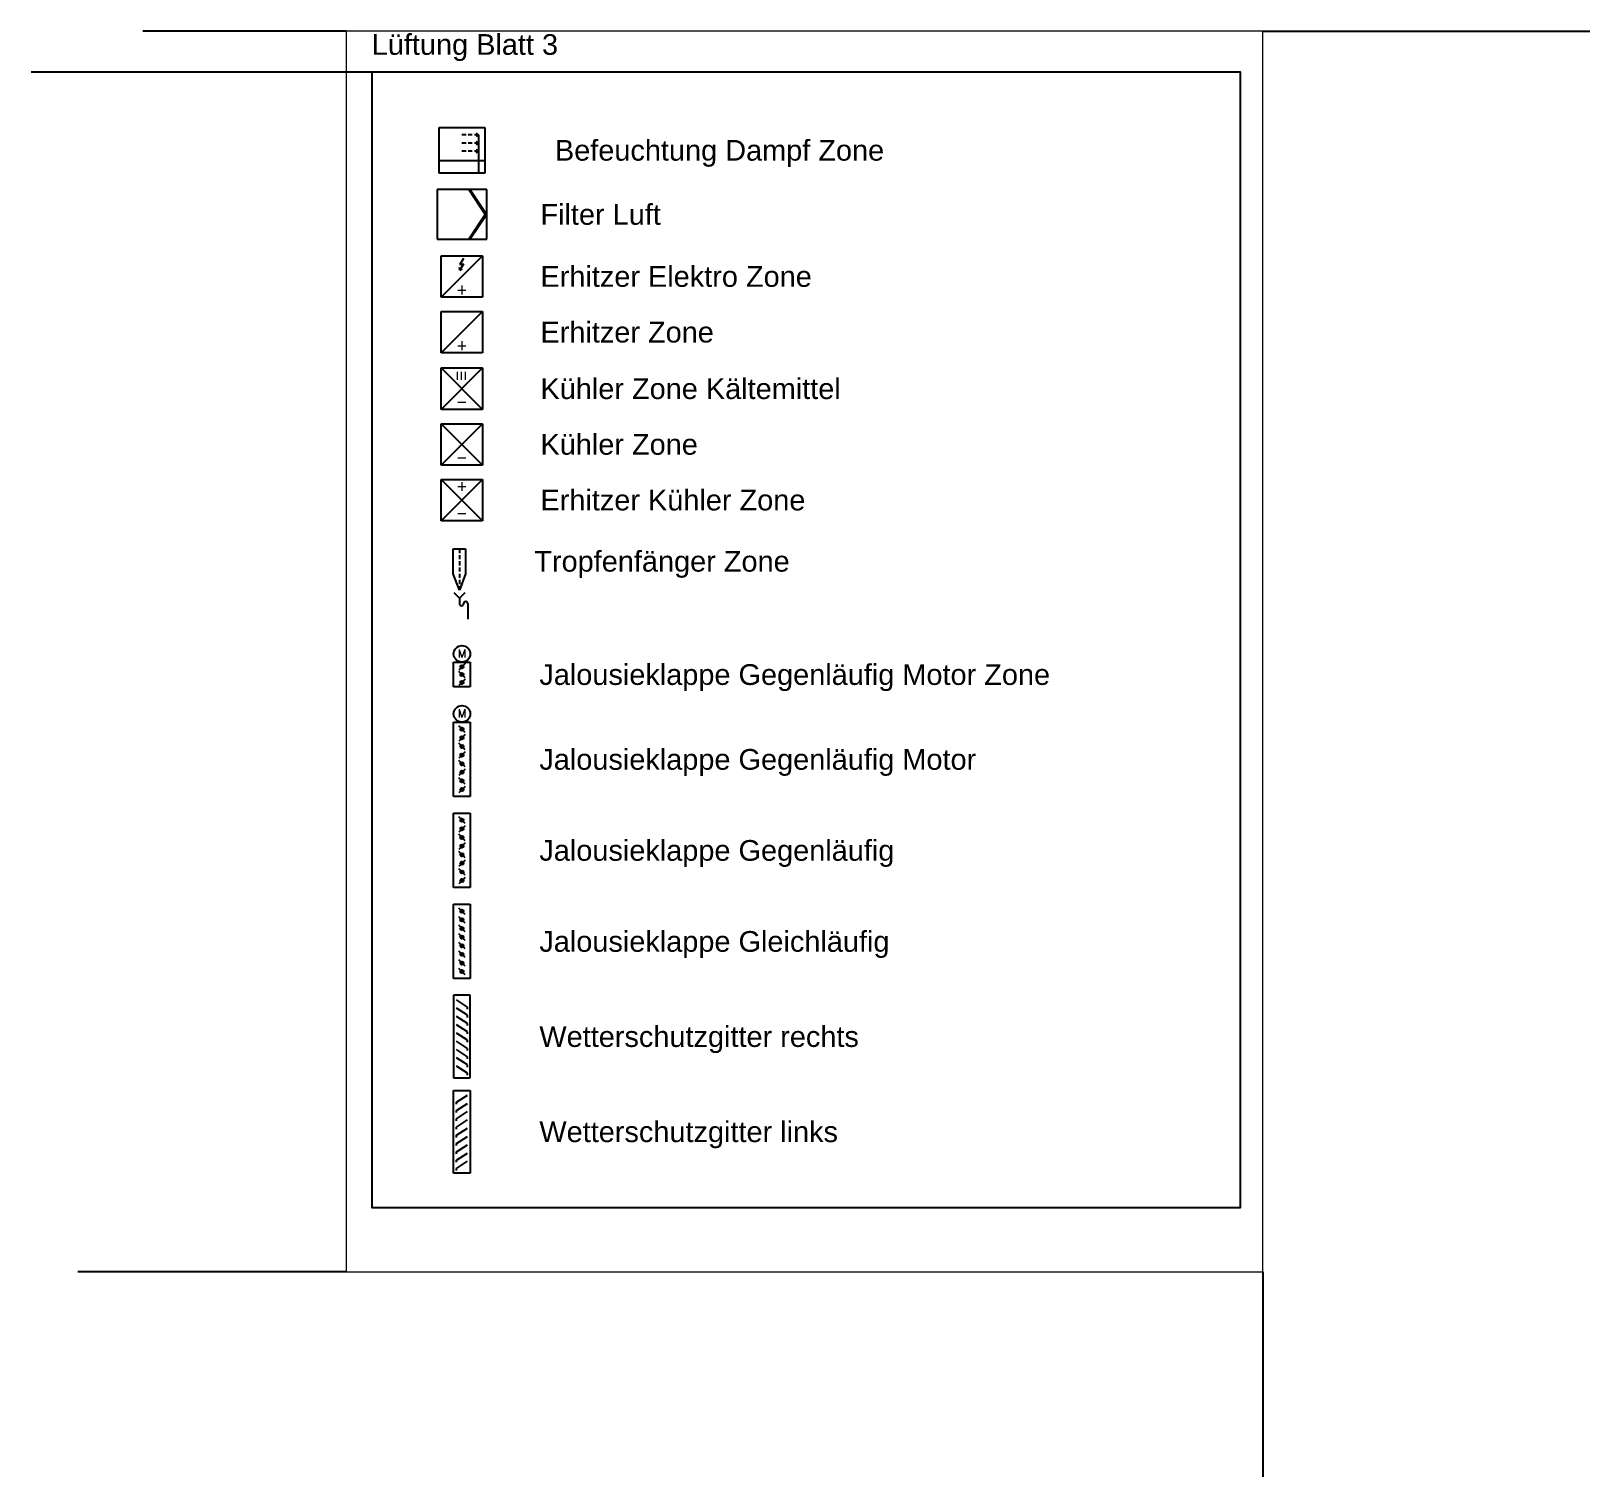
# Paper-space layout 'Blatt 3' of a CAD drawing. Header units: millimetres. Extents: x 837 to 1194, y 48 to 379.
# The model-space entities are those that its viewports show. They can reach past a viewport. Long polylines and large blocks are cut down to what shows.
import ezdxf
from ezdxf.enums import TextEntityAlignment as Align

# ---------------------------------------------------------------- set-up
doc = ezdxf.new("R2010")
doc.units = ezdxf.units.MM
doc.layers.add('Z_Format', color=7, linetype='Continuous', plot=False)
doc.styles.add('Romans', font='Romans.shx')
doc.styles.get("Standard").update_dxf_attribs({"font": 'arial.ttf'})

# ---------------------------------------------------------------- blocks, each defined once
blk = doc.blocks.new('Filter Luft')
for p, q in [((300, 300), (-300, 300)), ((-300, 300), (-300, -300)), ((82, 300), (282, 0)), ((100, 300), (300, 0)), ((300, -300), (300, 300)), ((282, 0), (82, -300)), ((300, 0), (100, -300)), ((-300, -300), (300, -300))]:
    blk.add_line(p, q)
blk = doc.blocks.new('Kühler Zone Kältemittel')
for p, q in [((-250, 250), (250, 250)), ((-250, -250), (-250, 250)), ((250, 250), (-250, -250)), ((250, -250), (-250, 250)), ((250, 250), (250, -250)), ((250, -250), (-250, -250))]:
    blk.add_line(p, q)
at = {"style": 'Romans'}
for p in [(-50, 157), (0, 157), (50, 157)]:
    blk.add_text('-', height=125, rotation=270, dxfattribs=at).set_placement(p, align=Align.MIDDLE_CENTER)
blk.add_text('-', height=125, dxfattribs=at).set_placement((0, -155), align=Align.MIDDLE_CENTER)
blk = doc.blocks.new('Kühler Zone')
for p, q in [((-250, 250), (250, 250)), ((-250, -250), (-250, 250)), ((250, 250), (-250, -250)), ((250, -250), (-250, 250)), ((250, 250), (250, -250)), ((250, -250), (-250, -250))]:
    blk.add_line(p, q)
at = {"style": 'Romans'}
blk.add_text('-', height=125, dxfattribs=at).set_placement((0, -155), align=Align.MIDDLE_CENTER)
blk = doc.blocks.new('Jalousieklappe Gegenläufig')
for points in [[(0, 345, 1), (0, 385, 1)], [(0, 241, 1), (0, 281, 1)], [(0, 136, 1), (0, 176, 1)], [(0, 32, 1), (0, 72, 1)], [(0, -72, 1), (0, -32, 1)], [(0, -176, 1), (0, -136, 1)], [(0, -281, 1), (0, -241, 1)], [(20, -365, 1), (-20, -365, 1)]]:
    blk.add_hatch(color=256).paths.add_polyline_path(points)
for p, q in [((-100, 450), (100, 450)), ((-100, -450), (-100, 450)), ((39, 326), (-39, 404)), ((100, 450), (100, -450)), ((39, 299), (-39, 222)), ((39, 117), (-39, 195)), ((39, 91), (-39, 13)), ((39, -91), (-39, -13)), ((39, -117), (-39, -195)), ((39, -299), (-39, -222)), ((39, -326), (-39, -404)), ((100, -450), (-100, -450))]:
    blk.add_line(p, q)
for centre in [(0, 365), (0, 261), (0, 156), (0, 52), (0, -52), (0, -156), (0, -261), (0, -365)]:
    blk.add_circle(centre, 20)
blk = doc.blocks.new('Jalousieklappe Gleichläufig')
for points in [[(0, 345, 1), (0, 385, 1)], [(0, 241, 1), (0, 281, 1)], [(0, 136, 1), (0, 176, 1)], [(0, 32, 1), (0, 72, 1)], [(0, -72, 1), (0, -32, 1)], [(0, -176, 1), (0, -136, 1)], [(0, -281, 1), (0, -241, 1)], [(20, -365, 1), (-20, -365, 1)]]:
    blk.add_hatch(color=256).paths.add_polyline_path(points)
for p, q in [((-100, 450), (100, 450)), ((-100, -450), (-100, 450)), ((39, 326), (-39, 404)), ((100, 450), (100, -450)), ((39, 222), (-39, 299)), ((39, 117), (-39, 195)), ((39, 13), (-39, 91)), ((39, -91), (-39, -13)), ((39, -195), (-39, -117)), ((39, -299), (-39, -222)), ((39, -404), (-39, -326)), ((100, -450), (-100, -450))]:
    blk.add_line(p, q)
for centre in [(0, 365), (0, 261), (0, 156), (0, 52), (0, -52), (0, -156), (0, -261), (0, -365)]:
    blk.add_circle(centre, 20)
blk = doc.blocks.new('Wetterschutzgitter rechts')
for p, q in [((200, 500), (0, 500)), ((0, 500), (0, -500)), ((167, 357), (33, 443)), ((200, -500), (200, 500)), ((167, 257), (33, 343)), ((167, 157), (33, 243)), ((167, 332), (167, 357)), ((167, 232), (167, 257)), ((167, 57), (33, 143)), ((167, -43), (33, 43)), ((167, 132), (167, 157)), ((167, 32), (167, 57)), ((167, -143), (33, -57)), ((167, -243), (33, -157)), ((167, -68), (167, -43)), ((167, -168), (167, -143)), ((167, -343), (33, -257)), ((167, -443), (33, -357)), ((167, -268), (167, -243)), ((167, -368), (167, -343)), ((0, -500), (200, -500)), ((167, -468), (167, -443))]:
    blk.add_line(p, q)
blk = doc.blocks.new('Wetterschutzgitter links')
for p, q in [((-200, 500), (0, 500)), ((-200, -500), (-200, 500)), ((-167, 357), (-33, 443)), ((0, 500), (0, -500)), ((-167, 332), (-167, 357)), ((-167, 257), (-33, 343)), ((-167, 232), (-167, 257)), ((-167, 157), (-33, 243)), ((-167, 132), (-167, 157)), ((-167, 57), (-33, 143)), ((-167, 32), (-167, 57)), ((-167, -43), (-33, 43)), ((-167, -68), (-167, -43)), ((-167, -143), (-33, -57)), ((-167, -168), (-167, -143)), ((-167, -243), (-33, -157)), ((-167, -268), (-167, -243)), ((-167, -343), (-33, -257)), ((-167, -368), (-167, -343)), ((-167, -443), (-33, -357)), ((0, -500), (-200, -500)), ((-167, -468), (-167, -443))]:
    blk.add_line(p, q)
blk = doc.blocks.new('Erhitzer Zone')
for p, q in [((-250, 250), (250, 250)), ((-250, -250), (-250, 250)), ((250, 250), (-250, -250)), ((250, 250), (250, -250)), ((250, -250), (-250, -250))]:
    blk.add_line(p, q)
at = {"style": 'Romans'}
blk.add_text('+', height=125, dxfattribs=at).set_placement((0, -155), align=Align.MIDDLE_CENTER)
blk = doc.blocks.new('Erhitzer Elektro Zone')
for p, q in [((-250, 250), (250, 250)), ((-250, -250), (-250, 250)), ((250, 250), (-250, -250)), ((21, 219), (-24, 143)), ((250, 250), (250, -250)), ((-25, 78), (-29, 107)), ((19, 154), (-25, 78)), ((-25, 78), (3, 91)), ((-24, 143), (19, 154)), ((250, -250), (-250, -250))]:
    blk.add_line(p, q)
at = {"style": 'Romans'}
blk.add_text('+', height=125, dxfattribs=at).set_placement((0, -155), align=Align.MIDDLE_CENTER)
blk = doc.blocks.new('Jalousieklappe Gegenläufig Motor')
for points in [[(0, 345, 1), (0, 385, 1)], [(0, 241, 1), (0, 281, 1)], [(0, 136, 1), (0, 176, 1)], [(0, 32, 1), (0, 72, 1)], [(0, -72, 1), (0, -32, 1)], [(0, -176, 1), (0, -136, 1)], [(0, -281, 1), (0, -241, 1)], [(20, -365, 1), (-20, -365, 1)]]:
    blk.add_hatch(color=256).paths.add_polyline_path(points)
for p, q in [((-100, 450), (100, 450)), ((-100, -450), (-100, 450)), ((39, 326), (-39, 404)), ((100, 450), (100, -450)), ((39, 299), (-39, 222)), ((39, 117), (-39, 195)), ((39, 91), (-39, 13)), ((39, -91), (-39, -13)), ((39, -117), (-39, -195)), ((39, -299), (-39, -222)), ((39, -326), (-39, -404)), ((100, -450), (-100, -450))]:
    blk.add_line(p, q)
for centre, radius in [((0, 550), 100), ((0, 365), 20), ((0, 261), 20), ((0, 156), 20), ((0, 52), 20), ((0, -52), 20), ((0, -156), 20), ((0, -261), 20), ((0, -365), 20)]:
    blk.add_circle(centre, radius)
at = {"color": 240, "style": 'Romans'}
blk.add_text('M', height=100, dxfattribs=at).set_placement((0, 505), align=Align.CENTER)
blk = doc.blocks.new('Befeuchtung Dampf Zone')
for p, q in [((-275, 275), (275, 275)), ((-275, -275), (-275, 275)), ((50, 188), (0, 188)), ((125, 188), (75, 188)), ((200, 188), (150, 188)), ((200, 188), (171, 207)), ((171, 170), (200, 188)), ((200, 188), (200, -275)), ((275, 275), (275, -275)), ((50, 88), (0, 88)), ((125, 88), (75, 88)), ((200, 88), (150, 88)), ((200, 88), (171, 107)), ((171, 70), (200, 88)), ((200, -12), (171, 7)), ((-275, -125), (275, -125)), ((50, -12), (0, -12)), ((125, -12), (75, -12)), ((200, -12), (150, -12)), ((171, -30), (200, -12)), ((275, -275), (-275, -275))]:
    blk.add_line(p, q)
blk = doc.blocks.new('Erhitzer Kühler Zone')
for p, q in [((-250, 250), (250, 250)), ((-250, -250), (-250, 250)), ((250, 250), (-250, -250)), ((250, -250), (-250, 250)), ((250, 250), (250, -250)), ((250, -250), (-250, -250))]:
    blk.add_line(p, q)
at = {"style": 'Romans'}
for s, p in [('+', (0, 173)), ('-', (0, -155))]:
    blk.add_text(s, height=125, dxfattribs=at).set_placement(p, align=Align.MIDDLE_CENTER)
blk = doc.blocks.new('Tropfenfänger Zone')
for p, q in [((-75, -50), (-75, 250)), ((-75, 250), (75, 250)), ((0, 250), (0, 200)), ((75, 250), (75, -50)), ((0, 175), (0, 125)), ((0, 100), (0, 50)), ((0, 25), (0, -25)), ((0, -250), (-75, -50)), ((75, -50), (0, -250)), ((0, -50), (0, -100)), ((0, -125), (0, -175)), ((-67, -277), (0, -345)), ((0, -200), (0, -250)), ((0, -345), (68, -277)), ((0, -345), (0, -412)), ((101, -412), (101, -600))]:
    blk.add_line(p, q)
for centre, start, end in [((25, -412), 180, 0), ((76, -412), 0, 180)]:
    blk.add_arc(centre, 25.3, start, end)
blk = doc.blocks.new('Jalousieklappe Gegenläufig Motor Zone')
for points in [[(0, 74, 1), (0, 114, 1)], [(0, -20, 1), (0, 20, 1)], [(20, -94, 1), (-20, -94, 1)]]:
    blk.add_hatch(color=256).paths.add_polyline_path(points)
for p, q in [((-100, 150), (100, 150)), ((-100, -150), (-100, 150)), ((39, 133), (-39, 55)), ((39, -39), (-39, 39)), ((100, 150), (100, -150)), ((100, -150), (-100, -150)), ((39, -55), (-39, -133))]:
    blk.add_line(p, q)
for centre, radius in [((0, 250), 100), ((0, 94), 20), ((0, 0), 20), ((0, -94), 20)]:
    blk.add_circle(centre, radius)
at = {"style": 'Romans'}
blk.add_text('M', height=100, dxfattribs=at).set_placement((0, 205), align=Align.CENTER)

msp = doc.modelspace()

# ---------------------------------------------------------------- linework, layer by layer
msp.add_lwpolyline([(5800, -20948), (5800, -34668), (16300, -34668), (16300, -20948), (5800, -20948)])

# ---------------------------------------------------------------- block references
for name, p in [('Befeuchtung Dampf Zone', (6890, -21891)), ('Filter Luft', (6890, -22666)), ('Erhitzer Elektro Zone', (6890, -23416)), ('Erhitzer Zone', (6890, -24089)), ('Kühler Zone Kältemittel', (6890, -24772)), ('Kühler Zone', (6890, -25445)), ('Erhitzer Kühler Zone', (6890, -26118)), ('Tropfenfänger Zone', (6860, -26958)), ('Jalousieklappe Gegenläufig Motor Zone', (6890, -28227)), ('Jalousieklappe Gegenläufig Motor', (6890, -29252)), ('Jalousieklappe Gegenläufig', (6890, -30352)), ('Jalousieklappe Gleichläufig', (6890, -31452)), ('Wetterschutzgitter rechts', (6790, -32602)), ('Wetterschutzgitter links', (6990, -33752))]:
    msp.add_blockref(name, p)

# ---------------------------------------------------------------- texts
at = {"color": 7}
for s, p in [('Befeuchtung Dampf Zone', (8014, -21891)), ('Filter Luft', (7839, -22666)), ('Erhitzer Elektro Zone', (7839, -23416)), ('Erhitzer Zone', (7839, -24089)), ('Kühler Zone Kältemittel', (7839, -24772)), ('Kühler Zone', (7839, -25445)), ('Erhitzer Kühler Zone', (7839, -26118)), ('Tropfenfänger Zone', (7765, -26858)), ('Jalousieklappe Gegenläufig Motor Zone', (7826, -28227)), ('Jalousieklappe Gegenläufig Motor', (7826, -29252)), ('Jalousieklappe Gegenläufig', (7826, -30352)), ('Jalousieklappe Gleichläufig', (7826, -31452)), ('Wetterschutzgitter rechts', (7826, -32602)), ('Wetterschutzgitter links', (7826, -33752))]:
    msp.add_text(s, height=250, dxfattribs=at).set_placement(p, align=Align.MIDDLE_LEFT)
at = {"insert": (5800, -20650), "char_height": 250, "attachment_point": 4}
msp.add_mtext_dynamic_manual_height_columns('Lüftung Blatt 3', width=4100.87, gutter_width=12.5, heights=[0], dxfattribs=at)

psp = doc.layouts.new('Blatt 3')

# ---------------------------------------------------------------- linework, layer by layer
at = {"layer": 'Z_Format'}
for p, q in [((908.75, 379), (862.16, 379)), ((1118.75, 379), (1193.65, 379)), ((914.63, 369.6), (836.61, 369.6)), ((908.75, 94.84), (847.27, 94.84)), ((1118.75, 94.84), (1118.75, 47.9))]:
    psp.add_line(p, q, dxfattribs=at)

# ---------------------------------------------------------------- viewports
at = {"layer": 'Z_Format', "view_target_point": (-2628, -2975.5)}
psp.add_viewport(center=(1013.75, 236.92), size=(210, 284.164), view_center_point=(13658.38, -24973.06), view_height=14993.941, dxfattribs=at)

doc.saveas('drawing.dxf')
